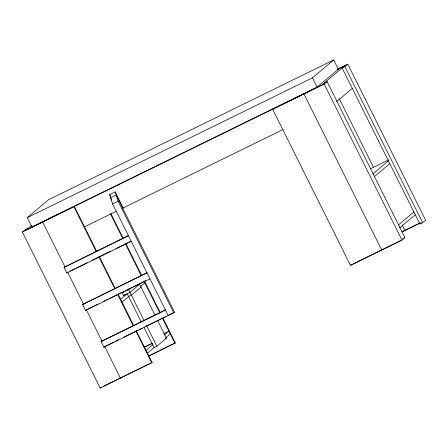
<?xml version="1.0" encoding="UTF-8"?>
<svg xmlns="http://www.w3.org/2000/svg" width="448" height="448" viewBox="0 0 448 448"><rect width="100%" height="100%" fill="white"/><g stroke="black" fill="none" stroke-linecap="round" stroke-linejoin="round"><path stroke-width="0.67" d="M27.25 217.672L48.474 199.786L333.693 59.937L338.324 69.227L317.1 87.114L31.881 226.957L27.25 217.672L312.474 77.823L333.693 59.937M136.22 330.574L152.118 362.466L100.195 388.063L22.4 232.03L25.334 229.555L28.095 228.206M31.399 225.417L25.558 230.339L321.821 85.081L344.646 65.845L337.742 69.227M31.881 226.957L32.945 226.066M43.042 221.771L42.644 222.107L65.044 267.042M22.4 232.03L74.323 206.433L96.701 251.311M122.752 208.253L123.155 207.917L115.17 191.901L109.648 194.606L112.616 203.98L168.297 315.655M131.253 241.354L66.847 272.933L64.07 267.361L128.649 235.413M66.847 272.933L67.648 272.261M324.358 82.942L327.118 81.586L404.914 237.619L401.979 240.094L350.454 265.356L272.658 109.329L273.056 108.987M304.343 93.649L303.94 93.99L381.735 250.018L382.138 249.682M272.658 109.329L324.184 84.062L327.118 81.586M344.87 66.629L347.805 64.154L425.6 220.186L422.666 222.662L419.905 224.011L342.11 67.978L344.87 66.629L422.666 222.662M149.957 278.88L85.551 310.458L82.589 304.511L147.174 272.563M85.551 310.458L86.352 309.781M336.728 101.534L352.458 88.278M154.974 315.106L139.608 284.284L129.998 292.387L123.558 295.546L122.17 292.757L123.771 291.407M122.17 292.757L128.61 289.598L130.211 288.249M123.558 295.546L124.622 294.644M120.63 299.309L127.238 293.737L141.282 321.91M122.018 302.092L128.626 296.526L131.387 295.17L140.997 287.073M140.269 286.714L144.844 282.856M111.838 200.138L110.639 197.73L116.161 195.026L174.619 312.273L103.891 347.234L101.114 341.662L101.914 340.99L165.693 309.714M103.891 347.234L104.692 346.562M100.195 388.063L101.175 387.24M146.098 350.386L152.706 344.82M164.349 335.009L168.924 331.15L163.918 333.609M147.487 353.175L154.095 347.609L156.856 346.254L166.466 338.156L157.769 320.712M165.738 337.792L170.313 333.939M120.837 377.798L120.434 378.14L104.569 346.31M372.753 174.059L388.416 160.854M148.663 356.11L175.342 342.888L162.893 317.923M374.142 176.842L389.805 163.643M350.454 265.356L399.616 241.114L400.63 240.257M398.222 225.142L413.885 211.938M399.61 227.926L415.274 214.726M405.356 230.11L404.953 230.451L402.153 224.834M419.905 224.011L421.422 222.734M337.994 68.964L347.805 64.154M337.07 69.843L338.324 69.227M112.616 203.98L118.138 201.27L115.17 191.901M84.599 226.822L116.62 211.12M122.276 208.348L283.03 129.528M64.07 267.361L128.475 235.782M70.151 271.034L75.152 268.576M76.406 267.966L87.041 262.752M92.047 260.294L110.802 251.098M115.802 248.646L130.799 241.293M82.589 304.511L146.994 272.933M370.339 168.823L388.455 159.942M87.606 309.165L98.241 303.951M103.247 301.498L108.254 299.046M109.502 298.43L122.013 292.298M127.014 289.845L132.009 287.398M133.263 286.782L145.757 280.655M101.114 341.662L165.519 310.083M105.319 346.254L114.078 341.958M115.326 341.348L118.457 339.814M123.463 337.355L137.85 330.305M139.098 329.689L142.223 328.16M145.348 326.626L161.599 318.657M162.848 318.046L165.973 316.512M169.098 314.983L174.619 312.273M144.676 346.993L152.141 343.336M144.273 347.329L152.359 343.364M165.362 338.694L166.466 338.156M149.066 355.774L175.342 342.888M402.231 231.644L420.078 222.891M401.828 231.98L419.938 223.104M402.707 238.706L404.914 237.619M103.354 386.372L152.118 362.466M339.282 98.722L373.526 167.412M324.184 84.062L401.979 240.094M312.474 77.823L317.1 87.114M118.138 201.27L173.818 312.95M109.648 194.606L110.572 196.454M110.93 213.696L123.374 238.661M125.866 243.65L141.736 275.481M144.536 281.098L160.093 312.306M110.51 213.998L122.629 238.308M125.429 243.919L141.277 275.705M144.01 281.187L159.97 313.197M162.439 318.147L174.944 343.224M128.61 289.598L144.122 320.712M146.608 325.696L156.856 346.254M144.06 327.482L154.095 347.609M99.187 256.295L115.349 288.708M118.143 294.319L133.75 325.623M73.926 206.769L96.152 251.35M98.93 256.922L114.671 288.501M117.639 294.442L133.196 325.651M135.974 331.223L151.721 362.802M67.536 272.037L83.406 303.867M86.206 309.484L102.077 341.314"/></g></svg>
